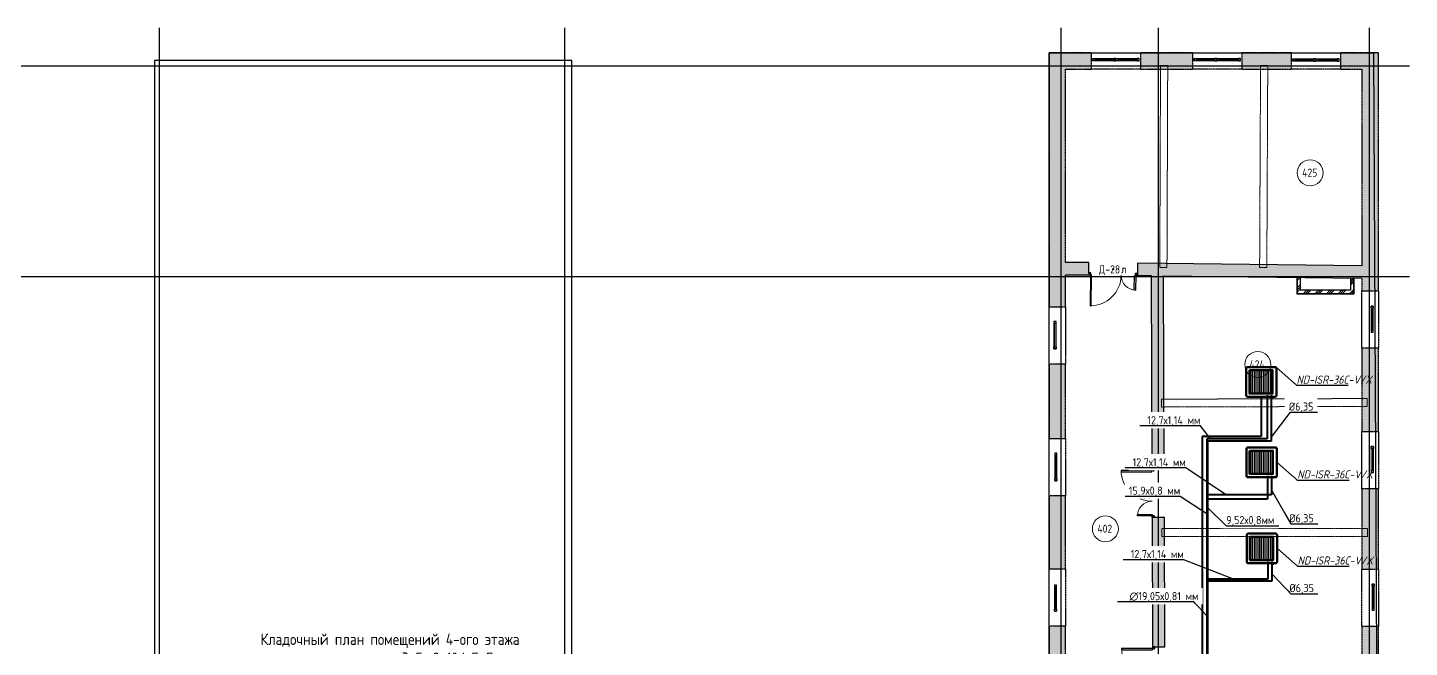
# Model space of a CAD drawing. Header units: millimetres. Extents: x -129048 to 476301, y -5853 to 215316.
# Drawn here: x 337300 to 379896, y 25565 to 44685 of the extents above; entities that cross this region are included whole.
import ezdxf
from ezdxf import colors
from ezdxf.entities.mleader import LeaderData, LeaderLine
from ezdxf.math import Vec2, Vec3

# ---------------------------------------------------------------- set-up
doc = ezdxf.new("R2010")
doc.units = ezdxf.units.MM
for name, pattern in [('ADSK_Линия сетки', [25, 20, -2.5, 0, -2.5]), ('ADSK_Сверху', [4.5, 3, -1.5]), ('ADSK_Снесено', [4.5, 3, -1.5])]:
    doc.linetypes.add(name, pattern=pattern)
for name, color, linetype, lineweight, true_color in [('_ Окна', 5, 'Continuous', 30, 0x0000ff), ('Стены внутренние', 5, 'Continuous', 18, 0x0000ff), ('Стены наружные', 1, 'ADSK_Снесено', 18, 0xff0000), ('Стены штриховка', 5, 'Continuous', 18, 0x0000ff)]:
    doc.layers.add(name, color=color, linetype=linetype, lineweight=lineweight, true_color=true_color)
for name, color, linetype, lineweight in [('GAZLAITER', 1, 'Continuous', 40), ('Аннотация', 7, 'Continuous', 9), ('Двери', 251, 'Continuous', 18), ('Дренаж', 36, 'Continuous', 40), ('Каркас', 7, 'Continuous', 18), ('Кондеи', 6, 'Continuous', 60), ('Марки дверей', 7, 'Continuous', 20), ('Марки помещений', 7, 'Continuous', 20), ('Обратка', 5, 'Continuous', 25), ('Окна', 251, 'Continuous', 18), ('Отсутсвующие МО', 2, 'Continuous', 60)]:
    doc.layers.add(name, color=color, linetype=linetype, lineweight=lineweight)
doc.styles.add('GOST Common_2', font='GOST Common_0.ttf', dxfattribs={"width": 0.9, "height": 250})
doc.styles.add('PIK', font='isocpeur.ttf', dxfattribs={"width": 0.9, "height": 250})
pattern_1 = [(45, (322754.53, 150), (-179.6051, 179.6051), []), (45, (322818.03, 150), (0, 359.2102), []), (45, (322691.03, 150), (0, 359.2102), [])]

# ---------------------------------------------------------------- blocks, each defined once
blk = doc.blocks.new('ADSK_БалкаЖБ_Прямоугольная - 221_3х374мм-860647-04 План 4-го этажа')
at = {"layer": 'Каркас', "color": 253, "linetype": 'ADSK_Сверху', "true_color": 0xaaaaaa}
for p, q in [((-3116, 111), (-3116, -111)), ((-3116, 111), (3116, 111)), ((3116, -111), (3116, 111)), ((-3116, -111), (3116, -111))]:
    blk.add_line(p, q, dxfattribs=at)
at = {"layer": 'Каркас', "color": 253, "linetype": 'ADSK_Сверху', "true_color": 0xb2b2b2}
for p, q in [((-3116, -111), (-3116, 111)), ((3116, 111), (-3116, 111)), ((3116, 111), (3116, -111)), ((-3116, -111), (3116, -111))]:
    blk.add_line(p, q, dxfattribs=at)
blk = doc.blocks.new('ADSK_БалкаЖБ_Прямоугольная - 221_3х374мм-V1-04 План 4-го этажа')
at = {"layer": 'Каркас', "color": 253, "linetype": 'ADSK_Сверху', "true_color": 0xaaaaaa}
for p, q in [((-3116, 111), (-3116, -111)), ((-3116, 111), (3116, 111)), ((3116, -111), (3116, 111)), ((-3116, -111), (3116, -111))]:
    blk.add_line(p, q, dxfattribs=at)
at = {"layer": 'Каркас', "color": 253, "linetype": 'ADSK_Сверху', "true_color": 0xb2b2b2}
blk.add_line((-3116, -111), (-3116, -22), dxfattribs=at)
blk = doc.blocks.new('ADSK_БалкаЖБ_Прямоугольная - 241_5х432мм-861302-04 План 4-го этажа')
at = {"layer": 'Каркас', "color": 253, "linetype": 'ADSK_Сверху', "true_color": 0xaaaaaa}
for p, q in [((-3169, 121), (-3169, -121)), ((-3169, 121), (3169, 121)), ((3169, -121), (3169, 121)), ((-3169, -121), (3169, -121))]:
    blk.add_line(p, q, dxfattribs=at)
at = {"layer": 'Каркас', "color": 253, "linetype": 'ADSK_Сверху', "true_color": 0xb2b2b2}
for p, q in [((-3169, -121), (-3169, 121)), ((3169, 121), (-3169, 121)), ((3169, 121), (3169, -121)), ((-3169, -121), (3169, -121))]:
    blk.add_line(p, q, dxfattribs=at)
blk = doc.blocks.new('ADSK_БалкаЖБ_Прямоугольная - 241_5х432мм-861375-04 План 4-го этажа')
at = {"layer": 'Каркас', "color": 253, "linetype": 'ADSK_Сверху', "true_color": 0xaaaaaa}
for p, q in [((-3172, 121), (-3172, -121)), ((-3172, 121), (3172, 121)), ((3172, -121), (3172, 121)), ((-3172, -121), (3172, -121))]:
    blk.add_line(p, q, dxfattribs=at)
at = {"layer": 'Каркас', "color": 253, "linetype": 'ADSK_Сверху', "true_color": 0xb2b2b2}
for p, q in [((3172, 121), (3172, 0)), ((-3172, -121), (-3172, 0))]:
    blk.add_line(p, q, dxfattribs=at)
blk = doc.blocks.new('Витраж-тент со смещением вовне - 60мм 30 сдвиг-V59-04 План 4-го этажа')
at = {"layer": '_ Окна'}
for p, q in [((-400, 25), (-400, -45)), ((-400, 25), (-340, 25)), ((-400, -45), (-400, 25)), ((-340, 25), (-340, -45)), ((400, 25), (340, 25)), ((340, 25), (340, -45)), ((400, -45), (400, 25)), ((400, -45), (400, 25)), ((-340, -45), (-400, -45)), ((-340, -10), (340, -10)), ((340, -45), (400, -45))]:
    blk.add_line(p, q, dxfattribs=at)
at = {"layer": 'Окна'}
for p, q in [((340, 25), (-340, 25)), ((-340, -45), (340, -45))]:
    blk.add_line(p, q, dxfattribs=at)
blk = doc.blocks.new('Витраж-тент со смещением вовне - 60мм 30 сдвиг-1466951-04 План 4-го этажа')
at = {"layer": '_ Окна'}
for p, q in [((-425, 25), (-425, -45)), ((-425, 25), (-365, 25)), ((-425, -45), (-425, 25)), ((-365, 25), (-365, -45)), ((425, 25), (365, 25)), ((365, 25), (365, -45)), ((425, -45), (425, 25)), ((425, -45), (425, 25)), ((-365, -45), (-425, -45)), ((-365, -10), (365, -10)), ((365, -45), (425, -45))]:
    blk.add_line(p, q, dxfattribs=at)
at = {"layer": 'Окна'}
for p, q in [((365, 25), (-365, 25)), ((-365, -45), (365, -45))]:
    blk.add_line(p, q, dxfattribs=at)
blk = doc.blocks.new('Витраж-тент со смещением вовне - 60мм 34 сдвиг-2061685-04 План 4-го этажа')
at = {"layer": '_ Окна'}
for p, q in [((-349.5, 25), (-349.5, -45)), ((-349.5, 25), (-289.5, 25)), ((-349.5, -45), (-349.5, 25)), ((-289.5, 25), (-289.5, -45)), ((349.5, 25), (289.5, 25)), ((289.5, 25), (289.5, -45)), ((349.5, -45), (349.5, 25)), ((349.5, -45), (349.5, 25)), ((-289.5, -45), (-349.5, -45)), ((-289.5, -10), (289.5, -10)), ((289.5, -45), (349.5, -45))]:
    blk.add_line(p, q, dxfattribs=at)
at = {"layer": 'Окна'}
for p, q in [((289.5, 25), (-289.5, 25)), ((-289.5, -45), (289.5, -45))]:
    blk.add_line(p, q, dxfattribs=at)
blk = doc.blocks.new('Витраж-тент со смещением вовне - 60мм 34 сдвиг-2061687-04 План 4-го этажа')
at = {"layer": '_ Окна'}
for p, q in [((-359.5, 25), (-359.5, -45)), ((-359.5, 25), (-299.5, 25)), ((-359.5, -45), (-359.5, 25)), ((-299.5, 25), (-299.5, -45)), ((359.5, 25), (299.5, 25)), ((299.5, 25), (299.5, -45)), ((359.5, -45), (359.5, 25)), ((359.5, -45), (359.5, 25)), ((-299.5, -45), (-359.5, -45)), ((-299.5, -10), (299.5, -10)), ((299.5, -45), (359.5, -45))]:
    blk.add_line(p, q, dxfattribs=at)
at = {"layer": 'Окна'}
for p, q in [((299.5, 25), (-299.5, 25)), ((-299.5, -45), (299.5, -45))]:
    blk.add_line(p, q, dxfattribs=at)
blk = doc.blocks.new('AC_Дверь_Двупольная - Д-28л 1500х2200h-V207-04 План 4-го этажа')
at = {"layer": 'Двери', "lineweight": 30}
for p, q in [((700, 1140), (660, 1140)), ((660, 1140), (660, 190)), ((700, 190), (700, 1140)), ((-700, 640), (-660, 640)), ((-700, 190), (-700, 640)), ((-660, 640), (-660, 190)), ((-750, 190), (-730, 190)), ((-750, 120), (-750, 190)), ((-730, 120), (-750, 120)), ((-730, 190), (-700, 190)), ((-730, 120), (-730, 190)), ((-730, 190), (-730, 120)), ((-690, 120), (-730, 120)), ((-660, 190), (-700, 190)), ((-700, 190), (-700, 150)), ((-700, 150), (-690, 150)), ((-690, 150), (-690, 120)), ((660, 190), (700, 190)), ((700, 150), (690, 150)), ((690, 150), (690, 120)), ((690, 120), (730, 120)), ((730, 190), (700, 190)), ((700, 190), (700, 150)), ((730, 120), (730, 190)), ((750, 190), (730, 190)), ((730, 190), (730, 120)), ((730, 120), (750, 120)), ((750, 120), (750, 190))]:
    blk.add_line(p, q, dxfattribs=at)
at = {"layer": 'Двери'}
for centre, radius, start, end in [((700, 190), 950, 90, 180), ((-700, 190), 450, 360, 90)]:
    blk.add_arc(centre, radius, start, end, dxfattribs=at)
blk = doc.blocks.new('ADSK_Марка_Помещение_ОдноЗначение - Номер-247393-04 План 4-го этажа')
at = {"layer": 'Марки помещений'}
blk.add_circle((0, 0), 4, dxfattribs=at)
blk = doc.blocks.new('ADSK_Марка_Дверь - Типоразмер_ADSK_Марка-58376-04 План 4-го этажа')
at = {"layer": 'Марки дверей', "lineweight": 9}
blk.add_circle((0, 0), 0.2, dxfattribs=at)
blk = doc.blocks.new('Фанкйол')
at = {"layer": 'Кондеи', "lineweight": 25}
h = blk.add_hatch(dxfattribs=at)
h.set_pattern_fill('LINE', color=256, scale=11.68, angle=90)
h.set_pattern_definition([(90, (495465.057, -661010.487), (-37.084, 2e-15), [])])
h.paths.add_polyline_path([(20709, 22771), (20709, 22292), (21188, 22292), (21188, 22771)])
at = {"layer": 'Кондеи'}
for points in [[(20643, 22250), (20643, 22814)], [(20666, 22837), (21245, 22837)], [(21268, 22814), (21268, 22250)], [(21245, 22226), (20666, 22226)]]:
    blk.add_lwpolyline(points, dxfattribs=at)
blk.add_lwpolyline([(20709, 22771), (21188, 22771), (21188, 22292), (20709, 22292)], close=True, dxfattribs=at)
for centre, radius, start, end in [((20689, 22791), 51.3, 116.2147, 153.7881), ((21222, 22791), 51.2, 26.1428, 63.8012), ((20689, 22272), 51.3, 206.2119, 243.7853), ((21222, 22272), 51, 296.1601, 334.0203)]:
    blk.add_arc(centre, radius, start, end, dxfattribs=at)
at = {"layer": 'Обратка'}
blk.add_lwpolyline([(21200, 22226), (21183, 22226), (21183, 22210), (21200, 22210)], close=True, dxfattribs=at)

msp = doc.modelspace()

# ---------------------------------------------------------------- hatches: boundary and pattern name
at = {"layer": 'Стены внутренние', "lineweight": 25, "true_color": 0x636466}
h = msp.add_hatch(color=251, dxfattribs=at)
h.paths.add_polyline_path([(378429.99116, 36958.94773), (378429.99116, 37338.9721), (371516.14111, 37417.2802), (371512.63019, 37037.29559), (378340.56473, 36959.9606)])
h.paths.add_polyline_path([(370011.9336, 37054.29288), (370016.23731, 37434.2685), (369297.74668, 37442.40632), (369297.74668, 37062.38194)])
h = msp.add_hatch(color=251, dxfattribs=at)
h.paths.add_polyline_path([(372370.98263, 21041.65152), (372361.38169, 24080.31771), (371981.38358, 24079.11707), (371990.97519, 21043.40607), (372336.57937, 21041.81037)])
h.paths.add_polyline_path([(371976.64422, 25579.10958), (372356.64232, 25580.31022), (372344.02145, 29574.77258), (371964.02335, 29573.57194), (371969.28189, 27909.26112)])
h.paths.add_polyline_path([(371959.28398, 31073.56445), (372339.28209, 31074.76509), (372320.47183, 37028.14576), (371940.45633, 37032.44992), (371950.08659, 33984.50821)])
h = msp.add_hatch(dxfattribs=at)
h.set_pattern_fill('FP_1', color=251, style=0, pattern_type=2)
h.set_pattern_definition(pattern_1)
h.paths.add_polyline_path([(376438.17553, 36586.78828), (376538.17553, 36586.78828), (376538.17553, 36980.37493), (376438.17553, 36981.50756), (376438.17553, 36958.94773)])
h = msp.add_hatch(dxfattribs=at)
h.set_pattern_fill('FP_1', color=251, style=0, pattern_type=2)
h.set_pattern_definition(pattern_1)
h.paths.add_polyline_path([(378084.44493, 36486.78828), (378184.44493, 36486.78828), (378184.44493, 36961.72885), (378084.44493, 36961.72885), (378084.44493, 36563.39174)])
h = msp.add_hatch(dxfattribs=at)
h.set_pattern_fill('FP_1', color=251, style=0, pattern_type=2)
h.set_pattern_definition(pattern_1)
h.paths.add_polyline_path([(377449.43621, 36486.78828), (378084.44493, 36486.78828), (378084.44493, 36586.78828), (376438.17553, 36586.78828), (376438.17553, 36486.78828), (377329.87614, 36486.78828)])
at = {"layer": 'Стены наружные', "lineweight": 25, "true_color": 0x636466}
h = msp.add_hatch(color=251, dxfattribs=at)
h.paths.add_polyline_path([(378429.99116, 43399.20652), (378429.99116, 43909.20652), (377774.23011, 43909.20652), (377774.23011, 43399.20652)])
h.paths.add_polyline_path([(376264.23011, 43399.20652), (376264.23011, 43909.20652), (374727.80914, 43909.20652), (374727.80914, 43399.20652)])
h.paths.add_polyline_path([(373217.80914, 43399.20652), (373217.80914, 43909.20652), (371610.21482, 43909.20652), (371610.21482, 43399.20652), (372824.519, 43399.20652)])
h.paths.add_polyline_path([(369129.83368, 43399.20652), (370100.21482, 43399.20652), (370100.21482, 43909.20652), (368787.74668, 43909.20652), (368787.74668, 43399.20652)])
h = msp.add_hatch(color=251, dxfattribs=at)
h.paths.add_polyline_path([(378939.99116, 21011.32158), (378939.99116, 22140.28963), (378429.99116, 22140.28963), (378429.99116, 21013.67631), (378623.36496, 21012.78348)])
h.paths.add_polyline_path([(378623.36496, 23910.28963), (378939.99116, 23910.28963), (378939.99116, 26211.59017), (378429.99116, 26211.59017), (378429.99116, 23910.28963), (378613.78024, 23910.28963)])
h.paths.add_polyline_path([(378939.99116, 27981.59017), (378939.99116, 30458.29335), (378429.99116, 30458.29335), (378429.99116, 27981.59017), (378623.36496, 27981.59017)])
h.paths.add_polyline_path([(378583.76169, 32228.29335), (378939.99116, 32228.29335), (378939.99116, 34793.39174), (378429.99116, 34793.39174), (378429.99116, 32228.29335)])
h.paths.add_polyline_path([(378939.99116, 36563.39174), (378939.99116, 43909.20652), (378429.99116, 43909.20652), (378429.99116, 36563.39174), (378597.53623, 36563.39174)])
h = msp.add_hatch(color=251, dxfattribs=at)
h.paths.add_polyline_path([(369094.38681, 21084.05859), (369297.74668, 21084.05859), (369297.74668, 22130.28173), (368787.74668, 22130.28173), (368787.74668, 21084.05859)])
h.paths.add_polyline_path([(368787.74668, 23900.28173), (369297.74668, 23900.28173), (369297.74668, 26215.56779), (368787.74668, 26215.56779), (368787.74668, 24871.63757)])
h.paths.add_polyline_path([(369141.15215, 27985.56779), (369297.74668, 27985.56779), (369297.74668, 30236.25875), (368787.74668, 30236.25875), (368787.74668, 27985.56779)])
h.paths.add_polyline_path([(369297.74668, 32006.25875), (369297.74668, 34302.45448), (368787.74668, 34302.45448), (368787.74668, 32006.25875), (369155.74338, 32006.25875)])
h.paths.add_polyline_path([(368787.74668, 36072.45448), (369297.74668, 36072.45448), (369297.74668, 43399.20652), (368787.74668, 43399.20652), (368787.74668, 37022.13176)])

# ---------------------------------------------------------------- linework, layer by layer
at = {"linetype": 'ADSK_Линия сетки', "lineweight": 25}
for p, q in [((341364.44493, -2753.38365), (341364.44493, 44684.78674)), ((353864.44493, -2753.38365), (353864.44493, 44684.78674)), ((369164.44493, -2753.38365), (369164.44493, 44684.78674)), ((372164.44493, -2753.38365), (372164.44493, 44684.78674)), ((378664.44493, -2753.38365), (378664.44493, 44684.78674)), ((311668.30983, 43506.78828), (379896.25284, 43506.78828)), ((311668.30983, 37006.78828), (379896.25284, 37006.78828))]:
    msp.add_line(p, q, dxfattribs=at)
at = {"color": 251, "lineweight": 25, "true_color": 0x636466}
for points in [[(368787.74668, 21084.05859), (368787.74668, 43909.20652), (378787.15222, 43909.20652), (378968.4838, 8682.30207), (372687.93529, 8682.30207), (372687.93529, 300.23165), (364791.46628, 300.23165), (364791.46628, 2256.78828), (353990.50813, 2336.47811), (354090.93005, 2335.73719), (354090.93005, -2582.56685), (341727.17826, -2582.56685), (341727.17826, 2336.47811), (331027.53199, 2336.47811), (331027.53199, 422.0206), (323045.03328, 456.78828), (323045.03328, 8679.25245)], [(334059.7707, 21068.63165), (334055.8526, 13720.1816), (337042.10836, 13716.63165), (337042.10836, 13206.63165), (335179.69811, 13206.63165), (335179.69811, 11328.12025), (358547.30337, 11328.12025), (358547.30337, 13716.63165), (361496.43934, 13716.63165), (361484.23838, 21084.05859), (354071.5506, 21084.05859), (354071.5506, 43675.12698), (341210.36994, 43675.12698), (341210.36994, 21068.63165), (334059.7707, 21068.63165)]]:
    msp.add_lwpolyline(points, dxfattribs=at)
at = {"layer": 'GAZLAITER', "lineweight": 40, "ltscale": 10}
for p, q in [((375516.22477, 33340.84727), (375516.22477, 31994.60042)), ((375516.22477, 31994.60042), (373648.46021, 31994.60042)), ((373648.46021, 31994.60042), (373648.46021, 17815.87882)), ((375525.36046, 30859.90394), (375525.36046, 30136.17275)), ((375525.36046, 30136.17275), (373648.46021, 30136.17275)), ((375534.49615, 28203.86461), (375534.49615, 27665.63071)), ((375534.49615, 27665.63071), (373648.46021, 27665.63071))]:
    msp.add_line(p, q, dxfattribs=at)
at = {"layer": 'GAZLAITER', "color": 5, "lineweight": 40, "ltscale": 10}
for p, q in [((375636.22344, 33340.84673), (375636.22344, 31926.6256)), ((375636.22344, 31926.6256), (373668.90457, 31926.6256)), ((373668.90457, 31926.6256), (373668.90457, 17707.97697)), ((375645.35913, 30859.9034), (375645.35913, 30266.8373)), ((375645.35913, 30266.8373), (373668.90457, 30266.8373)), ((375657.02753, 28203.86406), (375657.02753, 27610.79797)), ((375657.02753, 27610.79797), (373668.90457, 27610.79797))]:
    msp.add_line(p, q, dxfattribs=at)
at = {"layer": 'Дренаж'}
for p, q in [((375332.59229, 33297.14597), (375332.59229, 32071.13945)), ((375332.59229, 32071.13945), (373508.61976, 32071.13945)), ((373508.61976, 32071.13945), (373508.61976, 20275.36376))]:
    msp.add_line(p, q, dxfattribs=at)
at = {"layer": 'Стены внутренние', "color": 251, "lineweight": 25, "true_color": 0x636466}
for p, q in [((370016.23731, 37434.2685), (369297.74668, 37442.40632)), ((369297.74668, 37062.38194), (370011.9336, 37054.29288)), ((370012.72639, 37124.28839), (370016.23731, 37434.2685)), ((371516.14111, 37417.2802), (371512.63019, 37107.30008)), ((378429.99116, 37338.9721), (371516.14111, 37417.2802)), ((371511.8374, 37037.30457), (371940.45633, 37032.44992)), ((371940.45633, 37032.44992), (371959.28398, 31073.56445)), ((372339.28209, 31074.76509), (372320.47183, 37028.14576)), ((372320.47183, 37028.14576), (378429.99116, 36958.94773)), ((376423.17553, 36981.67745), (376423.17553, 36471.78828)), ((376538.17553, 36586.78828), (376538.17553, 36980.37493)), ((378084.44493, 36962.86148), (378084.44493, 36586.78828)), ((378199.44493, 36471.78828), (378199.44493, 36961.55896)), ((376423.17553, 36471.78828), (378199.44493, 36471.78828)), ((378084.44493, 36586.78828), (376538.17553, 36586.78828)), ((372029.28363, 31073.78562), (372339.28209, 31074.76509)), ((371964.02335, 29573.57194), (371976.64422, 25579.10958)), ((372344.02145, 29574.77258), (372034.023, 29573.79311)), ((372356.64232, 25580.31022), (372344.02145, 29574.77258)), ((372046.64387, 25579.33075), (372356.64232, 25580.31022))]:
    msp.add_line(p, q, dxfattribs=at)
at = {"layer": 'Стены наружные', "color": 251, "lineweight": 25, "true_color": 0x636466}
for p, q in [((370100.21482, 43909.20652), (368787.74668, 43909.20652)), ((368787.74668, 43909.20652), (368787.74668, 36072.45448)), ((370100.21482, 43399.20652), (370100.21482, 43909.20652)), ((370100.21482, 43909.20652), (371610.21482, 43909.20652)), ((373217.80914, 43909.20652), (371610.21482, 43909.20652)), ((371610.21482, 43909.20652), (371610.21482, 43399.20652)), ((373217.80914, 43399.20652), (373217.80914, 43909.20652)), ((373217.80914, 43909.20652), (374727.80914, 43909.20652)), ((376264.23011, 43909.20652), (374727.80914, 43909.20652)), ((374727.80914, 43909.20652), (374727.80914, 43399.20652)), ((376264.23011, 43399.20652), (376264.23011, 43909.20652)), ((376264.23011, 43909.20652), (377774.23011, 43909.20652)), ((378939.99116, 43909.20652), (377774.23011, 43909.20652)), ((377774.23011, 43909.20652), (377774.23011, 43399.20652)), ((378939.99116, 36563.39174), (378939.99116, 43909.20652)), ((369297.74668, 43399.20652), (370100.21482, 43399.20652)), ((369297.74668, 37442.40632), (369297.74668, 43399.20652)), ((371610.21482, 43399.20652), (370100.21482, 43399.20652)), ((371610.21482, 43399.20652), (373217.80914, 43399.20652)), ((374727.80914, 43399.20652), (373217.80914, 43399.20652)), ((374727.80914, 43399.20652), (376264.23011, 43399.20652)), ((377774.23011, 43399.20652), (376264.23011, 43399.20652)), ((377774.23011, 43399.20652), (378429.99116, 43399.20652)), ((378429.99116, 43399.20652), (378429.99116, 37338.9721)), ((369297.74668, 36072.45448), (369297.74668, 37062.38194)), ((378429.99116, 36958.94773), (378429.99116, 36563.39174)), ((378429.99116, 36563.39174), (378939.99116, 36563.39174)), ((378429.99116, 34793.39174), (378429.99116, 36563.39174)), ((378939.99116, 36563.39174), (378939.99116, 34793.39174)), ((368787.74668, 36072.45448), (369297.74668, 36072.45448)), ((368787.74668, 34302.45448), (368787.74668, 36072.45448)), ((369297.74668, 36072.45448), (369297.74668, 34302.45448)), ((378939.99116, 34793.39174), (378429.99116, 34793.39174)), ((378429.99116, 34793.39174), (378429.99116, 32228.29335)), ((378939.99116, 32228.29335), (378939.99116, 34793.39174)), ((368787.74668, 34302.45448), (368787.74668, 32006.25875)), ((369297.74668, 34302.45448), (368787.74668, 34302.45448)), ((369297.74668, 32006.25875), (369297.74668, 34302.45448)), ((368787.74668, 32006.25875), (369297.74668, 32006.25875)), ((368787.74668, 30236.25875), (368787.74668, 32006.25875)), ((369297.74668, 32006.25875), (369297.74668, 30236.25875)), ((378429.99116, 32228.29335), (378939.99116, 32228.29335)), ((378429.99116, 30458.29335), (378429.99116, 32228.29335)), ((378939.99116, 32228.29335), (378939.99116, 30458.29335)), ((378939.99116, 30458.29335), (378429.99116, 30458.29335)), ((378429.99116, 30458.29335), (378429.99116, 27981.59017)), ((378939.99116, 27981.59017), (378939.99116, 30458.29335)), ((368787.74668, 30236.25875), (368787.74668, 27985.56779)), ((369297.74668, 30236.25875), (368787.74668, 30236.25875)), ((369297.74668, 27985.56779), (369297.74668, 30236.25875)), ((368787.74668, 27985.56779), (369297.74668, 27985.56779)), ((368787.74668, 26215.56779), (368787.74668, 27985.56779)), ((369297.74668, 27985.56779), (369297.74668, 26215.56779)), ((378429.99116, 27981.59017), (378939.99116, 27981.59017)), ((378429.99116, 26211.59017), (378429.99116, 27981.59017)), ((378939.99116, 27981.59017), (378939.99116, 26211.59017)), ((368787.74668, 26215.56779), (368787.74668, 23900.28173)), ((369297.74668, 26215.56779), (368787.74668, 26215.56779)), ((369297.74668, 23900.28173), (369297.74668, 26215.56779)), ((378939.99116, 26211.59017), (378429.99116, 26211.59017)), ((378429.99116, 26211.59017), (378429.99116, 23910.28963)), ((378939.99116, 23910.28963), (378939.99116, 26211.59017))]:
    msp.add_line(p, q, dxfattribs=at)
at = {"layer": 'Стены штриховка', "color": 251, "lineweight": 25, "true_color": 0x636466}
for p, q in [((376432.17553, 36981.57552), (376432.17553, 36480.78828)), ((376438.17553, 36981.50756), (376438.17553, 36486.78828)), ((378184.44493, 36486.78828), (378184.44493, 36961.72885)), ((378190.44493, 36480.78828), (378190.44493, 36961.66089)), ((376432.17553, 36480.78828), (378190.44493, 36480.78828)), ((376438.17553, 36486.78828), (378184.44493, 36486.78828))]:
    msp.add_line(p, q, dxfattribs=at)

# ---------------------------------------------------------------- block references
at = {"layer": '_ Окна', "color": 251, "lineweight": 25, "true_color": 0x636466}
for name, p in [('Витраж-тент со смещением вовне - 60мм 34 сдвиг-2061685-04 План 4-го этажа', (370491.71482, 43709.67518)), ('Витраж-тент со смещением вовне - 60мм 34 сдвиг-2061687-04 План 4-го этажа', (371208.71482, 43709.67518)), ('Витраж-тент со смещением вовне - 60мм 34 сдвиг-2061685-04 План 4-го этажа', (373609.30914, 43708.94898)), ('Витраж-тент со смещением вовне - 60мм 34 сдвиг-2061687-04 План 4-го этажа', (374326.30914, 43708.94898)), ('Витраж-тент со смещением вовне - 60мм 34 сдвиг-2061685-04 План 4-го этажа', (376655.73011, 43695.73807)), ('Витраж-тент со смещением вовне - 60мм 34 сдвиг-2061687-04 План 4-го этажа', (377372.73011, 43695.73807))]:
    msp.add_blockref(name, p, dxfattribs=at)
for name, p, rotation in [('Витраж-тент со смещением вовне - 60мм 30 сдвиг-V59-04 План 4-го этажа', (378758.69399, 35693.39174), 270.0000000000003), ('Витраж-тент со смещением вовне - 60мм 30 сдвиг-1466951-04 План 4-го этажа', (368960.11334, 35197.45448), 89.99999999999974), ('Витраж-тент со смещением вовне - 60мм 30 сдвиг-1466951-04 План 4-го этажа', (368987.78209, 31131.25875), 89.99999999999974), ('Витраж-тент со смещением вовне - 60мм 30 сдвиг-V59-04 План 4-го этажа', (378766.47491, 31358.29335), 270.0000000000003), ('Витраж-тент со смещением вовне - 60мм 30 сдвиг-V59-04 План 4-го этажа', (368977.59143, 27085.56779), 89.9999999999992), ('Витраж-тент со смещением вовне - 60мм 30 сдвиг-V59-04 План 4-го этажа', (378791.19216, 27111.59017), 270.0000000000003)]:
    msp.add_blockref(name, p, dxfattribs=dict(at, rotation=rotation))
at = {"layer": 'Двери', "color": 251, "lineweight": 25, "true_color": 0x636466}
for p, rotation in [((370764.03735, 37235.78654), 179.3510806039891), ((372151.65272, 30324.16851), 90.18103069396817), ((372169.01295, 24829.71365), 90.18103069396817)]:
    msp.add_blockref('AC_Дверь_Двупольная - Д-28л 1500х2200h-V207-04 План 4-го этажа', p, dxfattribs=dict(at, rotation=rotation))
at = {"layer": 'Каркас', "color": 251, "linetype": 'ADSK_Сверху', "lineweight": 25, "true_color": 0x636466}
for name, p, rotation in [('ADSK_БалкаЖБ_Прямоугольная - 221_3х374мм-860647-04 План 4-го этажа', (372324.2714, 40399.93254), 269.7869638367797), ('ADSK_БалкаЖБ_Прямоугольная - 221_3х374мм-V1-04 План 4-го этажа', (375405.3949, 40399.12979), 269.7364939736582), ('ADSK_БалкаЖБ_Прямоугольная - 241_5х432мм-861302-04 План 4-го этажа', (375428.28489, 33110.68423), 0.1673912001224805), ('ADSK_БалкаЖБ_Прямоугольная - 241_5х432мм-861375-04 План 4-го этажа', (375438.16029, 29110.86405), 359.9899744919197)]:
    msp.add_blockref(name, p, dxfattribs=dict(at, rotation=rotation))
at = {"layer": 'Марки дверей', "color": 251, "lineweight": 25, "true_color": 0x636466, "xscale": 99.99999999999993, "yscale": 99.99999999999993, "zscale": 99.99999999999993}
for p in [(370764.03735, 37235.78654), (372151.65272, 30324.16851)]:
    msp.add_blockref('ADSK_Марка_Дверь - Типоразмер_ADSK_Марка-58376-04 План 4-го этажа', p, dxfattribs=at)
at = {"layer": 'Марки помещений', "color": 251, "lineweight": 25, "true_color": 0x636466, "xscale": 99.99999999999993, "yscale": 99.99999999999993, "zscale": 99.99999999999993}
for p in [(376837.93841, 40206.02789), (375222.2492, 34291.8399), (370524.3516, 29222.45724)]:
    msp.add_blockref('ADSK_Марка_Помещение_ОдноЗначение - Номер-247393-04 План 4-го этажа', p, dxfattribs=at)
at = {"layer": 'Отсутсвующие МО', "color": 2, "lineweight": 60, "ltscale": 10, "xscale": 1.5, "yscale": 1.5, "zscale": 1.5}
for p in [(343899.32899, -42.19819), (343908.46468, -2523.14151), (343917.60037, -5179.18085)]:
    msp.add_blockref('Фанкйол', p, dxfattribs=at)

# ---------------------------------------------------------------- texts
at = {"layer": 'Аннотация', "color": 251, "lineweight": 25, "true_color": 0x636466, "insert": (344482.31797, 25989.45164), "char_height": 350, "width": 10143.7627089, "attachment_point": 1, "style": 'GOST Common_2'}
msp.add_mtext('Кладочный план помещений 4-ого этажа \\P                в осях 3-5; 8-10/ Г-Д', dxfattribs=at)
at = {"layer": 'Марки дверей', "color": 251, "lineweight": 25, "true_color": 0x636466, "char_height": 250, "attachment_point": 1, "style": 'GOST Common_2'}
for s, insert, width in [('\\fGOST Common|b0|i0|c204|p34|;\\W.9;Д', (370324.20808, 37352.79963), 245.316375), ('-28', (370526.61433, 37352.79963), 584.4301875), ('\\fGOST Common|b0|i0|c204|p34|;\\W.9;л', (371008.81746, 37352.79963), 194.8100625), ('\\fGOST Common|b0|i0|c204|p34|;\\W.9;Д', (371711.82344, 30441.18161), 245.316375), ('-28', (371914.22969, 30441.18161), 584.4301875), ('\\fGOST Common|b0|i0|c204|p34|;\\W.9;л', (372396.43282, 30441.18161), 194.8100625)]:
    msp.add_mtext(s, dxfattribs=dict(at, insert=insert, width=width))
at = {"layer": 'Марки помещений', "color": 251, "lineweight": 25, "true_color": 0x636466, "char_height": 250, "attachment_point": 1, "style": 'GOST Common_2'}
for s, insert, width in [('425', (376593.13115, 40333.75296), 606.07575), ('424', (374968.44195, 34419.56498), 627.7213125), ('402', (370279.54435, 29350.18232), 606.07575)]:
    msp.add_mtext(s, dxfattribs=dict(at, insert=insert, width=width))

# ---------------------------------------------------------------- next in the draw order: leaders
at = {"layer": 'GAZLAITER', "color": 18, "lineweight": 25, "ltscale": 10, "true_color": 0x000000}
ml = msp.add_multileader_mtext('Standard', dxfattribs=at)
ml.set_content('{\\C256;\\c0;%%C6,35}', color=1, style='PIK')
ml.set_leader_properties()
ml.build(insert=Vec2(0, 0))
ml.multileader.update_dxf_attribs({"text_left_attachment_type": 6, "text_right_attachment_type": 6, "dogleg_length": 0.36, "arrow_head_size": 0.18})
ctx = ml.context
ctx.base_point, ctx.char_height, ctx.arrow_head_size, ctx.landing_gap_size, ctx.plane_origin = Vec3(376228.69278, 32819.54409), 250, 0.18, 0.09, Vec3(375636.22344, 32042.00687)
ctx.left_attachment, ctx.right_attachment, ctx.text_align_type = 6, 6, 2
notes = []
notes.append((ctx, [(0, (1, 1, 0), (376228.33278, 32819.54409), (1, 0), 0.36, [(0, [(375636.22344, 32042.00687)], 0, [])])]))
ctx.mtext.insert, ctx.mtext.alignment, ctx.mtext.flow_direction = Vec3(376937.53278, 33119.54409), 3, 5
ctx.mtext.has_bg_fill, ctx.mtext.bg_color, ctx.mtext.bg_scale_factor, ctx.mtext.bg_transparency, ctx.mtext.use_window_bg_color = 1, -1027028792, 1.5, 0, 1
ml = msp.add_multileader_mtext('Standard', dxfattribs=at)
ml.set_content('12,7х1,14 мм', color=250, style='PIK')
ml.set_leader_properties()
ml.build(insert=Vec2(0, 0))
ml.multileader.update_dxf_attribs({"text_left_attachment_type": 6, "text_right_attachment_type": 6, "dogleg_length": 0.36, "arrow_head_size": 0.18})
ctx = ml.context
ctx.base_point, ctx.char_height, ctx.arrow_head_size, ctx.landing_gap_size, ctx.plane_origin = Vec3(371857.91056, 32397.41327), 250, 0.18, 0.09, Vec3(373763.4187, 31995.85446)
ctx.left_attachment, ctx.right_attachment, ctx.text_align_type = 6, 6, 2
notes.append((ctx, [(0, (1, 1, 0), (373455.95056, 32397.41327), (-1, 0), 0.36, [(0, [(373763.4187, 31995.85446)], 0, [])])]))
ctx.mtext.insert, ctx.mtext.alignment, ctx.mtext.flow_direction = Vec3(373455.50056, 32697.41327), 3, 5
ctx.mtext.has_bg_fill, ctx.mtext.bg_color, ctx.mtext.bg_scale_factor, ctx.mtext.bg_transparency, ctx.mtext.use_window_bg_color = 1, -1027028792, 1.5, 0, 1
ml = msp.add_multileader_mtext('Standard', dxfattribs=at)
ml.set_content('12,7х1,14 мм', color=250, style='PIK')
ml.set_leader_properties()
ml.build(insert=Vec2(0, 0))
ml.multileader.update_dxf_attribs({"text_left_attachment_type": 6, "text_right_attachment_type": 6, "dogleg_length": 0.36, "arrow_head_size": 0.18})
ctx = ml.context
ctx.base_point, ctx.char_height, ctx.arrow_head_size, ctx.landing_gap_size, ctx.plane_origin = Vec3(371403.82469, 31100.5892), 250, 0.18, 0.09, Vec3(374258.35604, 30263.87297)
ctx.left_attachment, ctx.right_attachment, ctx.text_align_type = 6, 6, 2
notes.append((ctx, [(0, (1, 1, 0), (373001.86469, 31100.5892), (-1, 0), 0.36, [(0, [(374258.35604, 30263.87297)], 0, [])])]))
ctx.mtext.insert, ctx.mtext.alignment, ctx.mtext.flow_direction = Vec3(373001.41469, 31400.5892), 3, 5
ctx.mtext.has_bg_fill, ctx.mtext.bg_color, ctx.mtext.bg_scale_factor, ctx.mtext.bg_transparency, ctx.mtext.use_window_bg_color = 1, -1027028792, 1.5, 0, 1
ml = msp.add_multileader_mtext('Standard', dxfattribs=at)
ml.set_content('{\\C256;\\c0;%%C6,35}', color=1, style='PIK')
ml.set_leader_properties()
ml.build(insert=Vec2(0, 0))
ml.multileader.update_dxf_attribs({"text_left_attachment_type": 6, "text_right_attachment_type": 6, "dogleg_length": 0.36, "arrow_head_size": 0.18})
ctx = ml.context
ctx.base_point, ctx.char_height, ctx.arrow_head_size, ctx.landing_gap_size, ctx.plane_origin = Vec3(376237.82847, 29374.47164), 250, 0.18, 0.09, Vec3(375645.35913, 30416.53475)
ctx.left_attachment, ctx.right_attachment, ctx.text_align_type = 6, 6, 2
notes.append((ctx, [(0, (1, 1, 0), (376237.46847, 29374.47164), (1, 0), 0.36, [(0, [(375645.35913, 30416.53475)], 0, [])])]))
ctx.mtext.insert, ctx.mtext.alignment, ctx.mtext.flow_direction = Vec3(376946.66847, 29674.47164), 3, 5
ctx.mtext.has_bg_fill, ctx.mtext.bg_color, ctx.mtext.bg_scale_factor, ctx.mtext.bg_transparency, ctx.mtext.use_window_bg_color = 1, -1027028792, 1.5, 0, 1
ml = msp.add_multileader_mtext('Standard', dxfattribs=at)
ml.set_content('12,7х1,14 мм', color=250, style='PIK')
ml.set_leader_properties()
ml.build(insert=Vec2(0, 0))
ml.multileader.update_dxf_attribs({"text_left_attachment_type": 6, "text_right_attachment_type": 6, "dogleg_length": 0.36, "arrow_head_size": 0.18})
ctx = ml.context
ctx.base_point, ctx.char_height, ctx.arrow_head_size, ctx.landing_gap_size, ctx.plane_origin = Vec3(371345.95, 28267.17433), 250, 0.18, 0.09, Vec3(374607.23881, 27614.86804)
ctx.left_attachment, ctx.right_attachment, ctx.text_align_type = 6, 6, 2
notes.append((ctx, [(0, (1, 1, 0), (372943.99, 28267.17433), (-1, 0), 0.36, [(0, [(374607.23881, 27614.86804)], 0, [])])]))
ctx.mtext.insert, ctx.mtext.alignment, ctx.mtext.flow_direction = Vec3(372943.54, 28567.17433), 3, 5
ctx.mtext.has_bg_fill, ctx.mtext.bg_color, ctx.mtext.bg_scale_factor, ctx.mtext.bg_transparency, ctx.mtext.use_window_bg_color = 1, -1027028792, 1.5, 0, 1
ml = msp.add_multileader_mtext('Standard', dxfattribs=at)
ml.set_content('{\\C256;\\c0;∅19,05х0,81 мм}', color=5, style='PIK')
ml.set_leader_properties()
ml.build(insert=Vec2(0, 0))
ml.multileader.update_dxf_attribs({"text_left_attachment_type": 6, "text_right_attachment_type": 6, "dogleg_length": 0.36, "arrow_head_size": 0.18})
ctx = ml.context
ctx.base_point, ctx.char_height, ctx.arrow_head_size, ctx.landing_gap_size, ctx.plane_origin = Vec3(371269.16471, 26970.62391), 250, 0.18, 0.09, Vec3(373648.46021, 26541.93013)
ctx.left_attachment, ctx.right_attachment = 6, 6
notes.append((ctx, [(0, (1, 1, 0), (373249.70471, 26970.62391), (-1, 0), 0.36, [(0, [(373648.46021, 26541.93013)], 0, [])])]))
ctx.mtext.insert, ctx.mtext.flow_direction = Vec3(371269.25471, 27270.62391), 5
ctx.mtext.has_bg_fill, ctx.mtext.bg_color, ctx.mtext.bg_scale_factor, ctx.mtext.bg_transparency, ctx.mtext.use_window_bg_color = 1, -1027028792, 1.5, 0, 1
at = {"layer": 'Кондеи', "color": 18, "lineweight": 25, "ltscale": 10, "true_color": 0x000000}
ml = msp.add_multileader_mtext('Standard', dxfattribs=at)
ml.set_content('{\\fISOCPEUR|b1|i1|c204|p34;ND-ISR-36С-V/X}', color=250, style='PIK')
ml.set_leader_properties()
ml.build(insert=Vec2(0, 0))
ml.multileader.update_dxf_attribs({"text_left_attachment_type": 6, "text_right_attachment_type": 6, "dogleg_length": 0.36, "arrow_head_size": 0.18})
ctx = ml.context
ctx.base_point, ctx.char_height, ctx.arrow_head_size, ctx.landing_gap_size, ctx.plane_origin = Vec3(376418.41014, 33650.30028), 250, 0.18, 0.09, Vec3(375795.09249, 34198.27961)
ctx.left_attachment, ctx.right_attachment = 6, 6
notes.append((ctx, [(0, (1, 1, 0), (376418.05014, 33650.30028), (1, 0), 0.36, [(0, [(375795.09249, 34198.27961)], 0, [])])]))
ctx.mtext.insert, ctx.mtext.width, ctx.mtext.flow_direction = Vec3(376418.50014, 33950.30028), 1577.6327112, 5
ctx.mtext.has_bg_fill, ctx.mtext.bg_color, ctx.mtext.bg_scale_factor, ctx.mtext.bg_transparency, ctx.mtext.use_window_bg_color = 1, -1027028792, 1.5, 0, 1
ml = msp.add_multileader_mtext('Standard', dxfattribs=at)
ml.set_content('{\\fISOCPEUR|b1|i1|c204|p34;ND-ISR-36С-V/X}', color=250, style='PIK')
ml.set_leader_properties()
ml.build(insert=Vec2(0, 0))
ml.multileader.update_dxf_attribs({"text_left_attachment_type": 6, "text_right_attachment_type": 6, "dogleg_length": 0.36, "arrow_head_size": 0.18})
ctx = ml.context
ctx.base_point, ctx.char_height, ctx.arrow_head_size, ctx.landing_gap_size, ctx.plane_origin = Vec3(376442.15798, 30725.61418), 250, 0.18, 0.09, Vec3(375818.84033, 31273.59351)
ctx.left_attachment, ctx.right_attachment = 6, 6
notes.append((ctx, [(0, (1, 1, 0), (376441.79798, 30725.61418), (1, 0), 0.36, [(0, [(375818.84033, 31273.59351)], 0, [])])]))
ctx.mtext.insert, ctx.mtext.width, ctx.mtext.flow_direction = Vec3(376442.24798, 31025.61418), 1577.6327112, 5
ctx.mtext.has_bg_fill, ctx.mtext.bg_color, ctx.mtext.bg_scale_factor, ctx.mtext.bg_transparency, ctx.mtext.use_window_bg_color = 1, -1027028792, 1.5, 0, 1
ml = msp.add_multileader_mtext('Standard', dxfattribs=at)
ml.set_content('{\\fISOCPEUR|b1|i1|c204|p34;ND-ISR-36С-V/X}', color=250, style='PIK')
ml.set_leader_properties()
ml.build(insert=Vec2(0, 0))
ml.multileader.update_dxf_attribs({"text_left_attachment_type": 6, "text_right_attachment_type": 6, "dogleg_length": 0.36, "arrow_head_size": 0.18})
ctx = ml.context
ctx.base_point, ctx.char_height, ctx.arrow_head_size, ctx.landing_gap_size, ctx.plane_origin = Vec3(376451.29367, 28069.61297), 250, 0.18, 0.09, Vec3(375827.97602, 28617.5923)
ctx.left_attachment, ctx.right_attachment = 6, 6
notes.append((ctx, [(0, (1, 1, 0), (376450.93367, 28069.61297), (1, 0), 0.36, [(0, [(375827.97602, 28617.5923)], 0, [])])]))
ctx.mtext.insert, ctx.mtext.width, ctx.mtext.flow_direction = Vec3(376451.38367, 28369.61297), 1577.6327112, 5
ctx.mtext.has_bg_fill, ctx.mtext.bg_color, ctx.mtext.bg_scale_factor, ctx.mtext.bg_transparency, ctx.mtext.use_window_bg_color = 1, -1027028792, 1.5, 0, 1
for ctx, leaders in notes:
    for number, flags, end, landing, length, lines in leaders:
        leader = LeaderData()
        leader.index, (leader.has_last_leader_line, leader.has_dogleg_vector, leader.attachment_direction) = number, flags
        leader.last_leader_point, leader.dogleg_vector, leader.dogleg_length = Vec3(end), Vec3(landing), length
        for number, points, colour, breaks in lines:
            line = LeaderLine()
            line.index, line.vertices, line.color, line.breaks = number, Vec3.list(points), colors.encode_raw_color(colour), breaks
            leader.lines.append(line)
        ctx.leaders.append(leader)

# ---------------------------------------------------------------- next in the draw order: leaders
at = {"layer": 'GAZLAITER', "color": 18, "lineweight": 25, "ltscale": 10, "true_color": 0x000000}
ml = msp.add_multileader_mtext('Standard', dxfattribs=at)
ml.set_content('15,9х0,8 мм', color=250, style='PIK')
ml.set_leader_properties()
ml.build(insert=Vec2(0, 0))
ml.multileader.update_dxf_attribs({"text_left_attachment_type": 6, "text_right_attachment_type": 6, "dogleg_length": 0.36, "arrow_head_size": 0.18})
ctx = ml.context
ctx.base_point, ctx.char_height, ctx.arrow_head_size, ctx.landing_gap_size, ctx.plane_origin = Vec3(371324.68509, 30224.21441), 250, 0.18, 0.09, Vec3(373321.27204, 29687.6826)
ctx.left_attachment, ctx.right_attachment, ctx.text_align_type = 6, 6, 2
notes = []
notes.append((ctx, [(0, (1, 1, 0), (372832.72509, 30224.21441), (-1, 0), 0.36, [(0, [(373648.46021, 29687.6826)], 0, [])])]))
ctx.mtext.insert, ctx.mtext.alignment, ctx.mtext.flow_direction = Vec3(372832.27509, 30524.21441), 3, 5
ctx.mtext.has_bg_fill, ctx.mtext.bg_color, ctx.mtext.bg_scale_factor, ctx.mtext.bg_transparency, ctx.mtext.use_window_bg_color = 1, -1027028792, 1.5, 0, 1
ml = msp.add_multileader_mtext('Standard', dxfattribs=at)
ml.set_content('{\\C256;\\c0;%%C6,35}', color=1, style='PIK')
ml.set_leader_properties()
ml.build(insert=Vec2(0, 0))
ml.multileader.update_dxf_attribs({"text_left_attachment_type": 6, "text_right_attachment_type": 6, "dogleg_length": 0.36, "arrow_head_size": 0.18})
ctx = ml.context
ctx.base_point, ctx.char_height, ctx.arrow_head_size, ctx.landing_gap_size, ctx.plane_origin = Vec3(376244.99454, 27219.68391), 250, 0.18, 0.09, Vec3(375652.5252, 27835.50719)
ctx.left_attachment, ctx.right_attachment, ctx.text_align_type = 6, 6, 2
notes.append((ctx, [(0, (1, 1, 0), (376244.63454, 27219.68391), (1, 0), 0.36, [(0, [(375652.5252, 27835.50719)], 0, [])])]))
ctx.mtext.insert, ctx.mtext.alignment, ctx.mtext.flow_direction = Vec3(376953.83454, 27519.68391), 3, 5
ctx.mtext.has_bg_fill, ctx.mtext.bg_color, ctx.mtext.bg_scale_factor, ctx.mtext.bg_transparency, ctx.mtext.use_window_bg_color = 1, -1027028792, 1.5, 0, 1
for ctx, leaders in notes:
    for number, flags, end, landing, length, lines in leaders:
        leader = LeaderData()
        leader.index, (leader.has_last_leader_line, leader.has_dogleg_vector, leader.attachment_direction) = number, flags
        leader.last_leader_point, leader.dogleg_vector, leader.dogleg_length = Vec3(end), Vec3(landing), length
        for number, points, colour, breaks in lines:
            line = LeaderLine()
            line.index, line.vertices, line.color, line.breaks = number, Vec3.list(points), colors.encode_raw_color(colour), breaks
            leader.lines.append(line)
        ctx.leaders.append(leader)

# ---------------------------------------------------------------- next in the draw order: leaders
ml = msp.add_multileader_mtext('Standard', dxfattribs=at)
ml.set_content('9,52х0,8мм', color=250, style='PIK')
ml.set_leader_properties()
ml.build(insert=Vec2(0, 0))
ml.multileader.update_dxf_attribs({"text_left_attachment_type": 6, "text_right_attachment_type": 6, "dogleg_length": 0.36, "arrow_head_size": 0.18})
ctx = ml.context
ctx.base_point, ctx.char_height, ctx.arrow_head_size, ctx.landing_gap_size, ctx.plane_origin = Vec3(374250.50302, 29317.62454), 250, 0.18, 0.09, Vec3(373687.16111, 29879.65289)
ctx.left_attachment, ctx.right_attachment = 6, 6
notes = []
notes.append((ctx, [(0, (1, 1, 0), (374250.14302, 29317.62454), (1, 0), 0.36, [(0, [(373668.90457, 29879.65289)], 0, [])])]))
ctx.mtext.insert, ctx.mtext.flow_direction = Vec3(374250.59302, 29617.62454), 5
ctx.mtext.has_bg_fill, ctx.mtext.bg_color, ctx.mtext.bg_scale_factor, ctx.mtext.bg_transparency, ctx.mtext.use_window_bg_color = 1, -1027028792, 1.5, 0, 1
for ctx, leaders in notes:
    for number, flags, end, landing, length, lines in leaders:
        leader = LeaderData()
        leader.index, (leader.has_last_leader_line, leader.has_dogleg_vector, leader.attachment_direction) = number, flags
        leader.last_leader_point, leader.dogleg_vector, leader.dogleg_length = Vec3(end), Vec3(landing), length
        for number, points, colour, breaks in lines:
            line = LeaderLine()
            line.index, line.vertices, line.color, line.breaks = number, Vec3.list(points), colors.encode_raw_color(colour), breaks
            leader.lines.append(line)
        ctx.leaders.append(leader)

doc.saveas('drawing.dxf')
